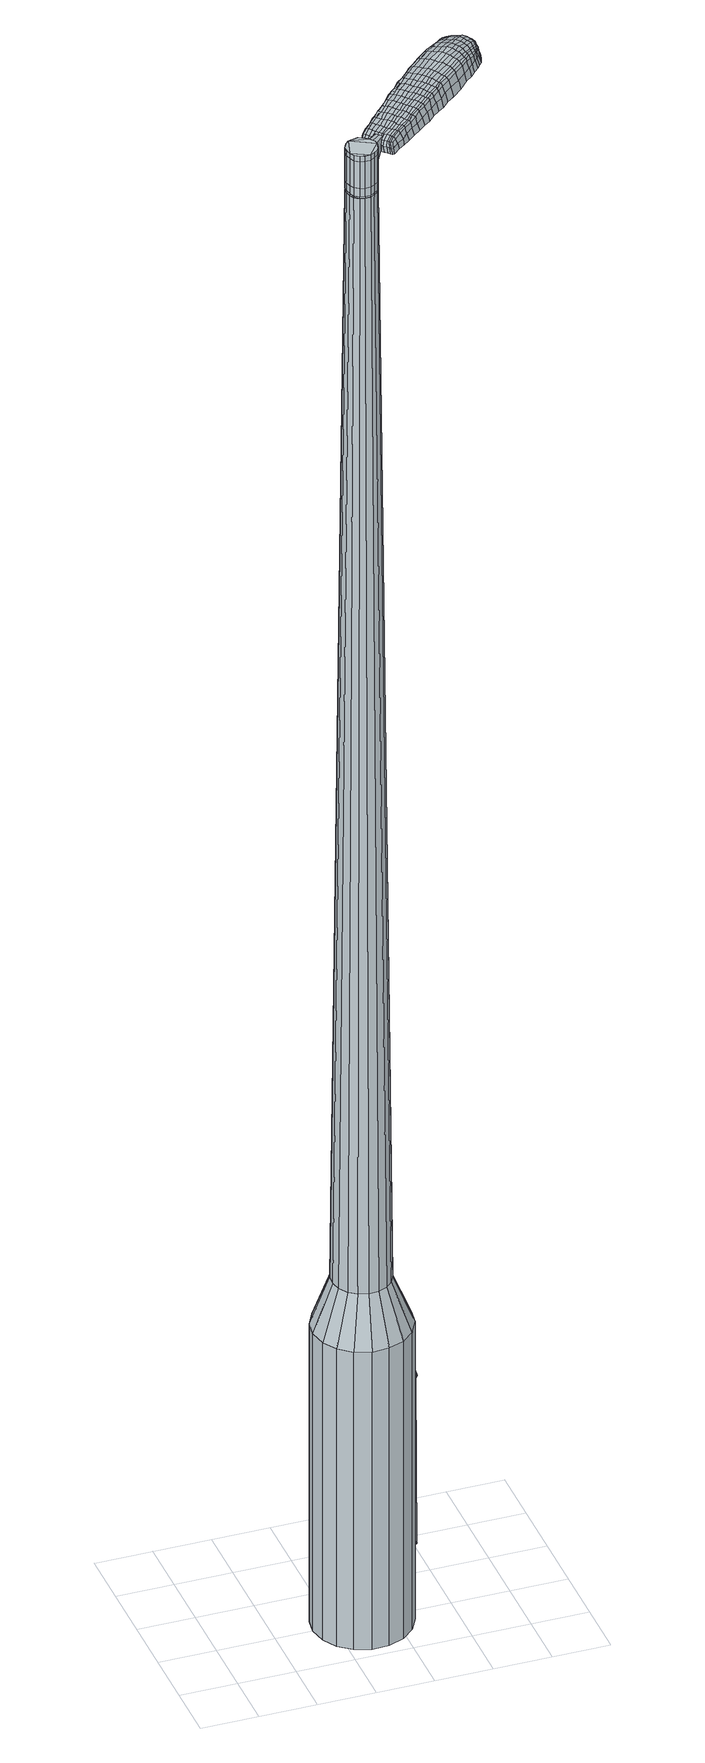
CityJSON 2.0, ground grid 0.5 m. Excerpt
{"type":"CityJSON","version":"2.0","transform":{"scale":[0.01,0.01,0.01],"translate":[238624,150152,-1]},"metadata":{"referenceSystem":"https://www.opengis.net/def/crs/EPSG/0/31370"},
"CityObjects":{
"object1":{"type":"GenericCityObject","attributes":{"cluster":884,"mean_distance_to_centroid":0.323,"new_centroid_x":238625.24,"new_centroid_y":150152.49,"mean_distance_to_camera":8.9,"H1":-1.86,"H2":2.23,"Z_final":116,"cluster2":-1,"proj_x":238629,"proj_y":150156.64,"id_line":41658,"bearing_l":132.1,"distance":5.6,"orientation":"right","G_obj":42.1},"geometry":[{"type":"MultiSurface","lod":"2","boundaries":[[[0,1,2,3]],[[1,4,5,2]],[[4,6,7,5]],[[6,8,9,7]],[[8,10,11,9]],[[10,12,13,11]],[[12,14,15,13]],[[14,16,17,15]],[[16,18,19,17]],[[18,20,21,19]],[[20,22,23,21]],[[22,24,25,23]],[[24,26,27,25]],[[26,28,29,27]],[[28,30,31,29]],[[30,32,33,31]],[[32,34,35,33]],[[34,0,3,35]],[[36,37,38,39]],[[38,40,41,42]],[[41,43,42]],[[42,44,45,46]],[[45,47,46]],[[46,48,49,50]],[[49,51,50]],[[42,46,50,38]],[[50,52,39,38]],[[53,36,39]],[[2,5,7,35]],[[7,9,11,15]],[[11,13,15]],[[15,17,19,23]],[[19,21,23]],[[23,25,27,31]],[[27,29,31]],[[15,23,31,7]],[[31,33,35,7]],[[3,2,35]],[[1,0,54,55]],[[0,34,56,54]],[[34,32,57,56]],[[32,30,58,57]],[[30,28,59,58]],[[28,26,60,59]],[[26,24,61,60]],[[24,22,62,61]],[[22,20,63,62]],[[20,18,64,63]],[[18,16,65,64]],[[16,14,66,65]],[[14,12,67,66]],[[12,10,68,67]],[[10,8,69,68]],[[8,6,70,69]],[[6,4,71,70]],[[4,1,55,71]],[[55,54,72,73]],[[54,56,74,72]],[[56,57,75,74]],[[57,58,76,75]],[[58,59,77,76]],[[59,60,78,77]],[[60,61,79,78]],[[61,62,80,79]],[[62,63,81,80]],[[63,64,82,81]],[[64,65,83,82]],[[65,66,84,83]],[[66,67,85,84]],[[67,68,86,85]],[[68,69,87,86]],[[69,70,88,87]],[[70,71,89,88]],[[71,55,73,89]],[[72,90,91,92]],[[93,94,90,72]],[[95,96,94,93]],[[97,98,96,95]],[[99,100,98,97]],[[101,102,100,99]],[[103,104,102,101]],[[80,105,104,103]],[[81,106,105,80]],[[107,108,106,81]],[[109,110,108,107]],[[111,112,110,109]],[[113,114,112,111]],[[86,115,114,113]],[[116,117,115,86]],[[88,118,117,116]],[[119,120,118,88]],[[92,91,120,119]],[[121,122,123,124]],[[125,121,124,126]],[[127,125,126,128]],[[129,127,128,130]],[[131,129,130,132]],[[133,131,132,134]],[[135,133,134,136]],[[137,135,136,138]],[[139,137,138,140]],[[141,139,140,142]],[[143,141,142,144]],[[145,143,144,146]],[[147,145,146,148]],[[149,147,148,150]],[[151,149,150,152]],[[153,151,152,154]],[[73,72,92]],[[74,93,72]],[[74,75,95,93]],[[75,76,97,95]],[[76,77,99,97]],[[77,78,101,99]],[[78,79,103,101]],[[79,80,103]],[[82,107,81]],[[82,83,109,107]],[[83,84,111,109]],[[84,85,113,111]],[[85,86,113]],[[87,116,86]],[[87,88,116]],[[89,119,88]],[[89,73,92,119]],[[155,91,90]],[[155,156,120,91]],[[156,118,120]],[[157,117,118]],[[157,115,117]],[[158,114,115]],[[158,159,112,114]],[[159,160,110,112]],[[160,161,108,110]],[[161,106,108]],[[162,104,105]],[[162,163,102,104]],[[163,164,100,102]],[[164,165,98,100]],[[165,166,96,98]],[[166,167,94,96]],[[167,90,94]],[[39,52,153,168]],[[155,90,169,154]],[[53,39,168,122]],[[90,167,123,169]],[[36,53,122,121]],[[167,166,124,123]],[[37,36,121,125]],[[166,165,126,124]],[[38,37,125,127]],[[165,164,128,126]],[[40,38,127,129]],[[164,163,130,128]],[[41,40,129,131]],[[163,162,132,130]],[[43,41,131,133]],[[162,105,134,132]],[[42,43,133,135]],[[105,106,136,134]],[[44,42,135,137]],[[106,161,138,136]],[[45,44,137,139]],[[161,160,140,138]],[[47,45,139,141]],[[160,159,142,140]],[[46,47,141,143]],[[159,158,144,142]],[[48,46,143,145]],[[158,115,146,144]],[[49,48,145,147]],[[115,157,148,146]],[[51,49,147,149]],[[157,118,150,148]],[[50,51,149,151]],[[118,156,152,150]],[[52,50,151,153]],[[156,155,154,152]],[[153,154,170,171]],[[154,169,172,170]],[[169,123,173,172]],[[123,122,174,173]],[[122,168,175,174]],[[168,153,171,175]],[[176,177,178,179]],[[180,176,179,181]],[[176,180,182,183]],[[177,176,183,184]],[[185,186,187,188]],[[189,185,188,190]],[[185,189,191,192]],[[186,185,192,193]],[[194,195,196,197]],[[198,194,197,199]],[[194,198,200,201]],[[195,194,201,202]],[[203,204,205,206]],[[207,203,206,208]],[[203,207,209,210]],[[204,203,210,211]],[[212,213,214,215]],[[216,212,215,217]],[[212,216,218,219]],[[213,212,219,220]],[[221,222,223,224]],[[225,221,224,226]],[[221,225,227,228]],[[222,221,228,229]],[[230,231,232,233]],[[222,230,233,223]],[[230,222,229,234]],[[231,230,234,235]],[[236,237,238,239]],[[231,236,239,232]],[[236,231,235,240]],[[237,236,240,241]],[[242,180,181,243]],[[237,242,243,238]],[[242,237,241,244]],[[180,242,244,182]],[[245,246,247,248]],[[249,245,248,250]],[[245,249,251,252]],[[246,245,252,253]],[[254,255,256,257]],[[246,254,257,247]],[[254,246,253,258]],[[255,254,258,259]],[[260,261,262,263]],[[255,260,263,256]],[[260,255,259,264]],[[261,260,264,265]],[[266,267,268,269]],[[261,266,269,262]],[[266,261,265,270]],[[267,266,270,271]],[[272,177,184,273]],[[267,272,273,268]],[[272,267,271,274]],[[177,272,274,178]],[[275,276,277,278]],[[279,275,278,280]],[[275,279,281,282]],[[276,275,282,283]],[[284,285,286,287]],[[276,284,287,277]],[[284,276,283,288]],[[285,284,288,289]],[[290,291,292,293]],[[285,290,293,286]],[[290,285,289,294]],[[291,290,294,295]],[[296,189,190,297]],[[291,296,297,292]],[[296,291,295,298]],[[189,296,298,191]],[[299,300,301,302]],[[303,299,302,304]],[[299,303,305,306]],[[300,299,306,307]],[[308,309,310,311]],[[300,308,311,301]],[[308,300,307,312]],[[309,308,312,313]],[[314,315,316,317]],[[309,314,317,310]],[[314,309,313,318]],[[315,314,318,319]],[[320,321,322,323]],[[315,320,323,316]],[[320,315,319,324]],[[321,320,324,325]],[[326,186,193,327]],[[321,326,327,322]],[[326,321,325,328]],[[186,326,328,187]],[[329,215,214,330]],[[331,329,330,332]],[[329,331,333,334]],[[215,329,334,217]],[[335,331,332,336]],[[337,335,336,338]],[[335,337,339,340]],[[331,335,340,333]],[[341,337,338,342]],[[343,341,342,344]],[[341,343,345,346]],[[337,341,346,339]],[[347,343,344,348]],[[349,347,348,350]],[[347,349,351,352]],[[343,347,352,345]],[[353,349,350,354]],[[204,353,354,205]],[[353,204,211,355]],[[349,353,355,351]],[[356,357,202,201]],[[358,356,201,200]],[[356,358,359,360]],[[357,356,360,361]],[[362,363,361,360]],[[364,362,360,359]],[[362,364,365,366]],[[363,362,366,367]],[[368,369,367,366]],[[370,368,366,365]],[[368,370,371,372]],[[369,368,372,373]],[[374,375,373,372]],[[376,374,372,371]],[[374,376,209,207]],[[375,374,207,208]],[[377,378,379,380]],[[279,377,380,281]],[[377,279,280,381]],[[378,377,381,382]],[[383,198,199,384]],[[378,383,384,379]],[[383,378,382,385]],[[198,383,385,200]],[[386,387,388,389]],[[225,386,389,227]],[[386,225,226,390]],[[387,386,390,391]],[[392,393,394,395]],[[387,392,395,388]],[[392,387,391,396]],[[393,392,396,397]],[[398,195,202,399]],[[393,398,399,394]],[[398,393,397,400]],[[195,398,400,196]],[[401,402,403,404]],[[183,401,404,184]],[[401,183,182,405]],[[402,401,405,406]],[[407,408,409,410]],[[402,407,410,403]],[[407,402,406,411]],[[408,407,411,412]],[[413,206,205,414]],[[408,413,414,409]],[[413,408,412,415]],[[206,413,415,208]],[[416,417,418,419]],[[188,416,419,190]],[[416,188,187,420]],[[417,416,420,421]],[[422,210,209,423]],[[417,422,423,418]],[[422,417,421,424]],[[210,422,424,211]],[[425,426,427,428]],[[303,425,428,305]],[[425,303,304,429]],[[426,425,429,430]],[[431,216,217,432]],[[426,431,432,427]],[[431,426,430,433]],[[216,431,433,218]],[[434,435,436,437]],[[249,434,437,251]],[[434,249,250,438]],[[435,434,438,439]],[[440,441,442,443]],[[435,440,443,436]],[[440,435,439,444]],[[441,440,444,445]],[[446,213,220,447]],[[441,446,447,442]],[[446,441,445,448]],[[213,446,448,214]],[[449,450,439,438]],[[248,449,438,250]],[[449,248,247,451]],[[450,449,451,452]],[[453,454,445,444]],[[450,453,444,439]],[[453,450,452,455]],[[454,453,455,456]],[[457,330,214,448]],[[454,457,448,445]],[[457,454,456,458]],[[330,457,458,332]],[[459,460,461,462]],[[306,459,462,307]],[[459,306,305,428]],[[460,459,428,427]],[[463,334,333,464]],[[460,463,464,461]],[[463,460,427,432]],[[334,463,432,217]],[[465,466,452,451]],[[257,465,451,247]],[[465,257,256,467]],[[466,465,467,468]],[[469,470,456,455]],[[466,469,455,452]],[[469,466,468,471]],[[470,469,471,472]],[[473,336,332,458]],[[470,473,458,456]],[[473,470,472,474]],[[336,473,474,338]],[[475,476,477,478]],[[312,475,478,313]],[[475,312,307,462]],[[476,475,462,461]],[[479,340,339,480]],[[476,479,480,477]],[[479,476,461,464]],[[340,479,464,333]],[[481,482,468,467]],[[263,481,467,256]],[[481,263,262,483]],[[482,481,483,484]],[[485,486,472,471]],[[482,485,471,468]],[[485,482,484,487]],[[486,485,487,488]],[[489,342,338,474]],[[486,489,474,472]],[[489,486,488,490]],[[342,489,490,344]],[[491,492,493,494]],[[318,491,494,319]],[[491,318,313,478]],[[492,491,478,477]],[[495,346,345,496]],[[492,495,496,493]],[[495,492,477,480]],[[346,495,480,339]],[[497,498,484,483]],[[269,497,483,262]],[[497,269,268,499]],[[498,497,499,500]],[[501,502,488,487]],[[498,501,487,484]],[[501,498,500,503]],[[502,501,503,504]],[[505,348,344,490]],[[502,505,490,488]],[[505,502,504,506]],[[348,505,506,350]],[[507,508,509,510]],[[324,507,510,325]],[[507,324,319,494]],[[508,507,494,493]],[[511,352,351,512]],[[508,511,512,509]],[[511,508,493,496]],[[352,511,496,345]],[[513,514,500,499]],[[273,513,499,268]],[[513,273,184,404]],[[514,513,404,403]],[[515,516,504,503]],[[514,515,503,500]],[[515,514,403,410]],[[516,515,410,409]],[[517,354,350,506]],[[516,517,506,504]],[[517,516,409,414]],[[354,517,414,205]],[[518,519,421,420]],[[328,518,420,187]],[[518,328,325,510]],[[519,518,510,509]],[[520,355,211,424]],[[519,520,424,421]],[[520,519,509,512]],[[355,520,512,351]],[[521,522,382,381]],[[278,521,381,280]],[[521,278,277,523]],[[522,521,523,524]],[[525,358,200,385]],[[522,525,385,382]],[[525,522,524,526]],[[358,525,526,359]],[[527,528,529,530]],[[228,527,530,229]],[[527,228,227,389]],[[528,527,389,388]],[[531,532,533,534]],[[528,531,534,529]],[[531,528,388,395]],[[532,531,395,394]],[[535,357,361,536]],[[532,535,536,533]],[[535,532,394,399]],[[357,535,399,202]],[[537,538,524,523]],[[287,537,523,277]],[[537,287,286,539]],[[538,537,539,540]],[[541,364,359,526]],[[538,541,526,524]],[[541,538,540,542]],[[364,541,542,365]],[[543,544,545,546]],[[234,543,546,235]],[[543,234,229,530]],[[544,543,530,529]],[[547,548,549,550]],[[544,547,550,545]],[[547,544,529,534]],[[548,547,534,533]],[[551,363,367,552]],[[548,551,552,549]],[[551,548,533,536]],[[363,551,536,361]],[[553,554,540,539]],[[293,553,539,286]],[[553,293,292,555]],[[554,553,555,556]],[[557,370,365,542]],[[554,557,542,540]],[[557,554,556,558]],[[370,557,558,371]],[[559,560,561,562]],[[240,559,562,241]],[[559,240,235,546]],[[560,559,546,545]],[[563,564,565,566]],[[560,563,566,561]],[[563,560,545,550]],[[564,563,550,549]],[[567,369,373,568]],[[564,567,568,565]],[[567,564,549,552]],[[369,567,552,367]],[[569,570,556,555]],[[297,569,555,292]],[[569,297,190,419]],[[570,569,419,418]],[[571,376,371,558]],[[570,571,558,556]],[[571,570,418,423]],[[376,571,423,209]],[[572,573,406,405]],[[244,572,405,182]],[[572,244,241,562]],[[573,572,562,561]],[[574,575,412,411]],[[573,574,411,406]],[[574,573,561,566]],[[575,574,566,565]],[[576,375,208,415]],[[575,576,415,412]],[[576,575,565,568]],[[375,576,568,373]],[[577,578,579,580]],[[580,579,581,582]],[[583,581,579,584]],[[584,579,578,585]],[[586,587,588,589]],[[589,588,590,591]],[[592,590,588,593]],[[593,588,587,594]],[[595,596,597,598]],[[598,597,599,600]],[[601,599,597,602]],[[602,597,596,603]],[[604,605,606,607]],[[607,606,608,609]],[[610,608,606,611]],[[611,606,605,612]],[[613,614,615,616]],[[616,615,617,618]],[[619,617,615,620]],[[620,615,614,621]],[[622,623,624,625]],[[625,624,626,627]],[[628,626,624,629]],[[629,624,623,630]],[[631,632,633,634]],[[634,633,623,622]],[[630,623,633,635]],[[635,633,632,636]],[[637,638,639,640]],[[640,639,632,631]],[[636,632,639,641]],[[641,639,638,642]],[[582,581,643,644]],[[644,643,638,637]],[[642,638,643,645]],[[645,643,581,583]],[[646,647,648,649]],[[649,648,650,651]],[[652,650,648,653]],[[653,648,647,654]],[[655,656,657,658]],[[658,657,647,646]],[[654,647,657,659]],[[659,657,656,660]],[[661,662,663,664]],[[664,663,656,655]],[[660,656,663,665]],[[665,663,662,666]],[[667,668,669,670]],[[670,669,662,661]],[[666,662,669,671]],[[671,669,668,672]],[[585,578,673,674]],[[674,673,668,667]],[[672,668,673,675]],[[675,673,578,577]],[[676,677,678,679]],[[679,678,680,681]],[[682,680,678,683]],[[683,678,677,684]],[[685,686,687,688]],[[688,687,677,676]],[[684,677,687,689]],[[689,687,686,690]],[[691,692,693,694]],[[694,693,686,685]],[[690,686,693,695]],[[695,693,692,696]],[[591,590,697,698]],[[698,697,692,691]],[[696,692,697,699]],[[699,697,590,592]],[[700,701,702,703]],[[703,702,704,705]],[[706,704,702,707]],[[707,702,701,708]],[[709,710,711,712]],[[712,711,701,700]],[[708,701,711,713]],[[713,711,710,714]],[[715,716,717,718]],[[718,717,710,709]],[[714,710,717,719]],[[719,717,716,720]],[[721,722,723,724]],[[724,723,716,715]],[[720,716,723,725]],[[725,723,722,726]],[[594,587,727,728]],[[728,727,722,721]],[[726,722,727,729]],[[729,727,587,586]],[[613,616,730,731]],[[731,730,732,733]],[[734,732,730,735]],[[735,730,616,618]],[[733,732,736,737]],[[737,736,738,739]],[[740,738,736,741]],[[741,736,732,734]],[[739,738,742,743]],[[743,742,744,745]],[[746,744,742,747]],[[747,742,738,740]],[[745,744,748,749]],[[749,748,750,751]],[[752,750,748,753]],[[753,748,744,746]],[[751,750,754,755]],[[755,754,605,604]],[[612,605,754,756]],[[756,754,750,752]],[[603,757,758,602]],[[602,758,759,601]],[[760,759,758,761]],[[761,758,757,762]],[[762,763,764,761]],[[761,764,765,760]],[[766,765,764,767]],[[767,764,763,768]],[[768,769,770,767]],[[767,770,771,766]],[[772,771,770,773]],[[773,770,769,774]],[[774,775,776,773]],[[773,776,777,772]],[[610,777,776,608]],[[608,776,775,609]],[[778,779,780,781]],[[781,780,680,682]],[[681,680,780,782]],[[782,780,779,783]],[[600,599,784,785]],[[785,784,779,778]],[[783,779,784,786]],[[786,784,599,601]],[[787,788,789,790]],[[790,789,626,628]],[[627,626,789,791]],[[791,789,788,792]],[[793,794,795,796]],[[796,795,788,787]],[[792,788,795,797]],[[797,795,794,798]],[[603,596,799,800]],[[800,799,794,793]],[[798,794,799,801]],[[801,799,596,595]],[[802,803,804,805]],[[805,804,584,585]],[[583,584,804,806]],[[806,804,803,807]],[[808,809,810,811]],[[811,810,803,802]],[[807,803,810,812]],[[812,810,809,813]],[[604,607,814,815]],[[815,814,809,808]],[[813,809,814,816]],[[816,814,607,609]],[[817,818,819,820]],[[820,819,589,591]],[[586,589,819,821]],[[821,819,818,822]],[[610,611,823,824]],[[824,823,818,817]],[[822,818,823,825]],[[825,823,611,612]],[[826,827,828,829]],[[829,828,704,706]],[[705,704,828,830]],[[830,828,827,831]],[[618,617,832,833]],[[833,832,827,826]],[[831,827,832,834]],[[834,832,617,619]],[[835,836,650,837]],[[837,650,652]],[[651,650,838]],[[838,650,836,839]],[[840,841,842,843]],[[843,842,836,835]],[[839,836,842,844]],[[844,842,841,845]],[[621,614,846,847]],[[847,846,841,840]],[[845,841,846,848]],[[848,846,614,613]],[[839,849,850,838]],[[838,850,649,651]],[[646,649,850,851]],[[851,850,849,852]],[[845,853,854,844]],[[844,854,849,839]],[[852,849,854,855]],[[855,854,853,856]],[[613,731,857,848]],[[848,857,853,845]],[[856,853,857,858]],[[858,857,731,733]],[[859,860,861,862]],[[862,861,707,708]],[[706,707,861,829]],[[829,861,860,826]],[[734,735,863,864]],[[864,863,860,859]],[[826,860,863,833]],[[833,863,735,618]],[[852,865,866,851]],[[851,866,658,646]],[[655,658,866,867]],[[867,866,865,868]],[[856,869,870,855]],[[855,870,865,852]],[[868,865,870,871]],[[871,870,869,872]],[[733,737,873,858]],[[858,873,869,856]],[[872,869,873,874]],[[874,873,737,739]],[[875,876,877,878]],[[878,877,713,714]],[[708,713,877,862]],[[862,877,876,859]],[[740,741,879,880]],[[880,879,876,875]],[[859,876,879,864]],[[864,879,741,734]],[[868,881,882,867]],[[867,882,664,655]],[[661,664,882,883]],[[883,882,881,884]],[[872,885,886,871]],[[871,886,881,868]],[[884,881,886,887]],[[887,886,885,888]],[[739,743,889,874]],[[874,889,885,872]],[[888,885,889,890]],[[890,889,743,745]],[[891,892,893,894]],[[894,893,719,720]],[[714,719,893,878]],[[878,893,892,875]],[[746,747,895,896]],[[896,895,892,891]],[[875,892,895,880]],[[880,895,747,740]],[[884,897,898,883]],[[883,898,670,661]],[[667,670,898,899]],[[899,898,897,900]],[[888,901,902,887]],[[887,902,897,884]],[[900,897,902,903]],[[903,902,901,904]],[[745,749,905,890]],[[890,905,901,888]],[[904,901,905,906]],[[906,905,749,751]],[[907,908,909,910]],[[910,909,725,726]],[[720,725,909,894]],[[894,909,908,891]],[[752,753,911,912]],[[912,911,908,907]],[[891,908,911,896]],[[896,911,753,746]],[[900,913,914,899]],[[899,914,674,667]],[[585,674,914,805]],[[805,914,913,802]],[[904,915,916,903]],[[903,916,913,900]],[[802,913,916,811]],[[811,916,915,808]],[[751,755,917,906]],[[906,917,915,904]],[[808,915,917,815]],[[815,917,755,604]],[[822,918,919,821]],[[821,919,729,586]],[[726,729,919,910]],[[910,919,918,907]],[[612,756,920,825]],[[825,920,918,822]],[[907,918,920,912]],[[912,920,756,752]],[[783,921,922,782]],[[782,922,679,681]],[[676,679,922,923]],[[923,922,921,924]],[[601,759,925,786]],[[786,925,921,783]],[[924,921,925,926]],[[926,925,759,760]],[[927,928,929,930]],[[930,929,629,630]],[[628,629,929,790]],[[790,929,928,787]],[[931,932,933,934]],[[934,933,928,927]],[[787,928,933,796]],[[796,933,932,793]],[[762,757,935,936]],[[936,935,932,931]],[[793,932,935,800]],[[800,935,757,603]],[[924,937,938,923]],[[923,938,688,676]],[[685,688,938,939]],[[939,938,937,940]],[[760,765,941,926]],[[926,941,937,924]],[[940,937,941,942]],[[942,941,765,766]],[[943,944,945,946]],[[946,945,635,636]],[[630,635,945,930]],[[930,945,944,927]],[[947,948,949,950]],[[950,949,944,943]],[[927,944,949,934]],[[934,949,948,931]],[[768,763,951,952]],[[952,951,948,947]],[[931,948,951,936]],[[936,951,763,762]],[[940,953,954,939]],[[939,954,694,685]],[[691,694,954,955]],[[955,954,953,956]],[[766,771,957,942]],[[942,957,953,940]],[[956,953,957,958]],[[958,957,771,772]],[[959,960,961,962]],[[962,961,641,642]],[[636,641,961,946]],[[946,961,960,943]],[[963,964,965,966]],[[966,965,960,959]],[[943,960,965,950]],[[950,965,964,947]],[[774,769,967,968]],[[968,967,964,963]],[[947,964,967,952]],[[952,967,769,768]],[[956,969,970,955]],[[955,970,698,691]],[[591,698,970,820]],[[820,970,969,817]],[[772,777,971,958]],[[958,971,969,956]],[[817,969,971,824]],[[824,971,777,610]],[[807,972,973,806]],[[806,973,645,583]],[[642,645,973,962]],[[962,973,972,959]],[[813,974,975,812]],[[812,975,972,807]],[[959,972,975,966]],[[966,975,974,963]],[[609,775,976,816]],[[816,976,974,813]],[[963,974,976,968]],[[968,976,775,774]],[[577,580,179,178]],[[580,582,181,179]],[[592,593,192,191]],[[593,594,193,192]],[[595,598,197,196]],[[598,600,199,197]],[[619,620,219,218]],[[620,621,220,219]],[[622,625,224,223]],[[625,627,226,224]],[[631,634,233,232]],[[634,622,223,233]],[[637,640,239,238]],[[640,631,232,239]],[[582,644,243,181]],[[644,637,238,243]],[[652,653,252,251]],[[653,654,253,252]],[[654,659,258,253]],[[659,660,259,258]],[[660,665,264,259]],[[665,666,265,264]],[[666,671,270,265]],[[671,672,271,270]],[[672,675,274,271]],[[675,577,178,274]],[[682,683,282,281]],[[683,684,283,282]],[[684,689,288,283]],[[689,690,289,288]],[[690,695,294,289]],[[695,696,295,294]],[[696,699,298,295]],[[699,592,191,298]],[[700,703,302,301]],[[703,705,304,302]],[[709,712,311,310]],[[712,700,301,311]],[[715,718,317,316]],[[718,709,310,317]],[[721,724,323,322]],[[724,715,316,323]],[[594,728,327,193]],[[728,721,322,327]],[[778,781,380,379]],[[781,682,281,380]],[[600,785,384,199]],[[785,778,379,384]],[[627,791,390,226]],[[791,792,391,390]],[[792,797,396,391]],[[797,798,397,396]],[[798,801,400,397]],[[801,595,196,400]],[[705,830,429,304]],[[830,831,430,429]],[[831,834,433,430]],[[834,619,218,433]],[[835,837,437,436]],[[837,652,251,437]],[[840,843,443,442]],[[843,835,436,443]],[[621,847,447,220]],[[847,840,442,447]],[[977,978,979,980]],[[981,982,980,979]],[[983,984,985,986]],[[987,988,989,990]],[[978,991,992,979]],[[993,981,979,992]],[[994,983,986,995]],[[996,997,988,987]],[[991,998,999,992]],[[999,1000,993,992]],[[1001,994,995,1002]],[[1003,997,996,1004]],[[998,1005,1006,999]],[[1006,1007,1000,999]],[[1008,1001,1002,1009]],[[1010,1003,1004,1011]],[[1012,1013,1014,1015]],[[1016,1017,1013,1012]],[[1016,1018,1019,1017]],[[1018,1020,1021,1019]],[[1022,1023,1024,1025]],[[1026,1027,1023,1022]],[[1028,1029,1027,1026]],[[1030,1031,1029,1028]],[[1025,1014,1013,1022]],[[1022,1013,1017,1026]],[[1017,1019,1028,1026]],[[1019,1021,1030,1028]],[[986,985,982,981]],[[995,986,981,993]],[[1000,1002,995,993]],[[1007,1009,1002,1000]],[[987,990,984,983]],[[996,987,983,994]],[[1004,996,994,1001]],[[1011,1004,1001,1008]],[[988,1012,1015,989]],[[997,1016,1012,988]],[[1018,1016,997,1003]],[[1020,1018,1003,1010]],[[1032,1033,1034,1035]],[[1034,1036,1037,1038]],[[1034,1038,1039,1040]],[[1034,1040,1035]],[[1041,1032,1035,1042]],[[1043,1042,1035,1044]],[[1045,1044,1035]],[[1046,1034,1033,1047]],[[1048,1046,1047,1049]],[[1050,1048,1049,1051]],[[1052,1050,1051,1053]],[[1054,1052,1053,1055]],[[1055,1056,1057,1058]],[[1055,1058,1059,1060]],[[1055,1060,1061,1062]],[[1061,1063,1064,1065]],[[1061,1065,1066,1067]],[[1061,1067,1062]],[[1055,1062,1054]],[[1068,1069,1033,1032]],[[1070,1071,1036,1034]],[[1072,1073,1045,1035]],[[1069,1074,1047,1033]],[[1075,1070,1034,1046]],[[1074,1076,1049,1047]],[[1077,1075,1046,1048]],[[1076,1078,1051,1049]],[[1079,1077,1048,1050]],[[1078,1080,1053,1051]],[[1081,1079,1050,1052]],[[1080,1082,1055,1053]],[[1083,1081,1052,1054]],[[1082,1084,1056,1055]],[[1085,1086,1063,1061]],[[1087,1083,1054,1062]],[[1057,1056,1084,1088]],[[1058,1057,1088,1089]],[[1059,1058,1089,1090]],[[1060,1059,1090,1091]],[[1061,1060,1091,1085]],[[1092,1068,1032,1041]],[[1093,1092,1041,1042]],[[1094,1093,1042,1043]],[[1095,1094,1043,1044]],[[1073,1095,1044,1045]],[[1037,1036,1071,1096]],[[1064,1063,1086,1097]],[[1038,1037,1096,1098]],[[1039,1038,1098,1099]],[[1040,1039,1099,1100]],[[1035,1040,1100,1072]],[[1065,1064,1097,1101]],[[1066,1065,1101,1102]],[[1067,1066,1102,1103]],[[1062,1067,1103,1087]]]}]}
},
"vertices":[
[156,80,384],[164,67,384],[164,67,96],[156,80,96],[167,53,384],[167,53,96],[165,38,384],[165,38,96],[158,25,384],[158,25,96],[147,15,384],[147,15,96],[133,10,384],[133,10,96],[118,9,384],[118,9,96],[104,14,384],[104,14,96],[93,23,384],[93,23,96],[85,35,384],[85,35,96],[82,50,384],[82,50,96],[84,64,384],[84,64,96],[91,77,384],[91,77,96],[102,87,384],[102,87,96],[115,93,384],[115,93,96],[130,93,384],[130,93,96],[144,89,384],[144,89,96],[126,65,1524],[121,64,1524],[117,63,1524],[134,60,1524],[114,60,1524],[111,55,1524],[112,46,1524],[111,51,1524],[114,42,1524],[118,39,1524],[127,38,1524],[122,38,1524],[131,40,1524],[135,43,1524],[138,52,1524],[137,47,1524],[137,56,1524],[131,63,1524],[143,68,429],[148,61,429],[136,74,429],[128,76,429],[119,76,429],[111,73,429],[104,67,429],[100,59,429],[99,50,429],[101,42,429],[106,34,429],[113,29,429],[121,26,429],[130,27,429],[138,30,429],[144,36,429],[148,44,429],[149,52,429],[134,60,1483],[137,56,1483],[131,63,1483],[126,65,1483],[121,64,1483],[117,63,1483],[114,60,1483],[111,55,1483],[111,51,1483],[112,46,1483],[114,42,1483],[118,39,1483],[122,38,1483],[127,38,1483],[131,40,1483],[135,43,1483],[137,47,1483],[138,52,1483],[134,60,1485],[136,56,1485],[136,56,1483],[130,63,1483],[130,63,1485],[126,64,1483],[126,64,1485],[122,64,1483],[122,64,1485],[117,62,1483],[117,62,1485],[114,59,1483],[114,59,1485],[112,55,1483],[112,55,1485],[111,51,1485],[112,46,1485],[115,43,1483],[115,43,1485],[118,40,1483],[118,40,1485],[123,39,1483],[123,39,1485],[127,39,1483],[127,39,1485],[131,40,1485],[134,43,1483],[134,43,1485],[137,47,1485],[137,52,1483],[137,52,1485],[126,65,1519],[131,63,1519],[131,63,1493],[126,65,1493],[121,64,1519],[121,64,1493],[117,63,1519],[117,63,1493],[114,60,1519],[114,60,1493],[111,55,1519],[111,55,1493],[111,51,1519],[111,51,1493],[112,46,1519],[112,46,1493],[114,42,1519],[114,42,1493],[118,39,1519],[118,39,1493],[122,38,1519],[122,38,1493],[127,38,1519],[127,38,1493],[131,40,1519],[131,40,1493],[135,43,1519],[135,43,1493],[137,47,1519],[137,47,1493],[138,52,1519],[138,52,1493],[137,56,1519],[137,56,1493],[137,56,1485],[138,52,1485],[135,43,1485],[127,38,1485],[122,38,1485],[118,39,1485],[114,42,1485],[111,55,1485],[114,60,1485],[117,63,1485],[121,64,1485],[126,65,1485],[131,63,1485],[134,60,1519],[134,60,1493],[150,70,1513],[150,70,1518],[148,73,1513],[146,75,1513],[146,75,1518],[148,73,1518],[216,108,1519],[211,103,1518],[213,103,1509],[218,108,1510],[223,114,1519],[225,113,1510],[221,114,1526],[214,109,1525],[209,104,1525],[191,137,1519],[185,132,1518],[186,130,1525],[191,135,1525],[197,143,1519],[197,141,1526],[197,145,1510],[191,139,1510],[185,134,1509],[257,173,1519],[259,170,1519],[260,171,1513],[257,174,1513],[253,175,1519],[254,176,1513],[252,174,1524],[256,172,1524],[258,169,1524],[202,123,1530],[196,118,1529],[199,116,1529],[204,121,1530],[209,129,1531],[211,127,1531],[206,132,1530],[199,126,1530],[194,121,1529],[142,69,1512],[144,67,1512],[145,68,1517],[143,70,1517],[140,71,1512],[141,72,1517],[141,72,1506],[143,70,1506],[145,67,1506],[259,149,1519],[257,146,1519],[259,146,1512],[261,148,1512],[261,151,1518],[262,150,1512],[260,151,1522],[258,150,1523],[256,147,1524],[254,143,1519],[250,139,1519],[252,138,1512],[256,142,1512],[253,143,1524],[249,139,1525],[246,134,1519],[240,129,1519],[242,129,1511],[248,134,1511],[244,135,1526],[239,130,1526],[232,121,1519],[234,121,1510],[230,122,1526],[159,62,1513],[165,66,1513],[163,67,1518],[157,62,1517],[154,58,1512],[154,60,1516],[155,58,1506],[160,62,1507],[166,66,1507],[170,71,1514],[176,76,1515],[175,76,1520],[169,72,1519],[172,71,1507],[178,76,1507],[182,80,1515],[188,85,1516],[186,86,1522],[181,81,1521],[184,80,1508],[190,85,1508],[194,90,1517],[199,94,1517],[198,95,1524],[192,90,1523],[196,89,1508],[201,94,1509],[205,99,1518],[203,99,1524],[207,99,1509],[236,176,1519],[233,174,1519],[234,173,1524],[237,175,1523],[238,177,1518],[238,176,1522],[238,178,1512],[236,177,1512],[233,176,1512],[229,171,1519],[225,168,1519],[225,166,1525],[230,170,1524],[229,173,1512],[225,169,1512],[220,164,1519],[214,159,1519],[214,157,1526],[220,162,1526],[220,166,1511],[214,160,1511],[205,151,1519],[206,149,1526],[205,153,1510],[138,84,1513],[144,90,1513],[144,91,1507],[138,86,1507],[135,80,1512],[135,81,1506],[136,80,1516],[139,83,1517],[144,88,1518],[149,95,1514],[154,100,1515],[154,102,1507],[149,97,1507],[149,94,1519],[155,99,1520],[160,106,1515],[165,111,1516],[165,113,1508],[159,108,1508],[160,104,1521],[165,109,1522],[170,116,1517],[175,122,1517],[175,124,1509],[170,118,1508],[170,115,1523],[176,120,1524],[180,127,1518],[180,129,1509],[181,125,1524],[147,73,1519],[149,71,1519],[153,78,1520],[154,76,1520],[151,81,1520],[145,75,1519],[158,83,1522],[160,81,1522],[164,88,1523],[165,86,1523],[161,91,1523],[156,86,1521],[169,93,1524],[171,91,1524],[175,98,1525],[176,96,1525],[172,101,1525],[167,96,1524],[180,103,1526],[182,101,1526],[185,108,1527],[188,106,1527],[183,111,1527],[178,106,1526],[191,113,1528],[193,111,1528],[189,116,1528],[253,170,1527],[256,167,1527],[250,172,1526],[247,169,1527],[250,167,1528],[252,164,1528],[245,163,1529],[248,160,1529],[242,165,1528],[237,160,1530],[240,158,1530],[242,155,1530],[234,153,1531],[237,150,1531],[231,156,1530],[225,149,1531],[228,147,1531],[230,144,1531],[218,138,1531],[220,135,1531],[215,141,1531],[240,178,1518],[243,178,1519],[244,179,1513],[240,179,1513],[240,176,1523],[243,176,1523],[248,177,1519],[249,178,1513],[247,176,1524],[262,153,1518],[262,156,1518],[261,155,1523],[260,153,1523],[263,153,1513],[263,156,1513],[262,159,1519],[262,163,1519],[261,162,1524],[261,159,1523],[263,159,1513],[263,164,1513],[261,167,1519],[260,166,1524],[262,167,1513],[213,110,1528],[212,111,1528],[207,106,1528],[208,105,1527],[220,115,1528],[219,117,1529],[210,113,1529],[208,116,1530],[203,111,1529],[205,109,1528],[217,119,1529],[215,122,1530],[206,118,1530],[201,113,1529],[213,124,1531],[192,134,1528],[193,132,1529],[200,138,1529],[198,140,1528],[187,129,1527],[188,127,1528],[196,129,1529],[203,135,1530],[191,124,1528],[134,78,1512],[135,76,1512],[137,77,1517],[135,78,1517],[134,79,1506],[136,78,1506],[138,74,1512],[139,74,1517],[138,75,1506],[152,58,1512],[151,59,1512],[152,59,1506],[153,58,1506],[152,59,1517],[151,60,1517],[149,61,1512],[147,63,1512],[148,63,1506],[150,61,1506],[150,62,1517],[148,64,1517],[146,65,1512],[146,65,1506],[146,66,1517],[156,63,1519],[155,64,1519],[162,68,1520],[161,69,1520],[154,66,1519],[152,68,1519],[160,71,1520],[158,72,1520],[150,70,1519],[156,74,1520],[139,82,1519],[141,81,1519],[146,86,1520],[145,87,1520],[143,78,1519],[148,83,1520],[168,72,1521],[167,74,1521],[174,77,1522],[173,78,1522],[165,75,1521],[163,77,1521],[171,80,1522],[169,82,1523],[162,79,1522],[167,84,1523],[150,92,1521],[151,91,1521],[157,96,1522],[155,98,1522],[154,88,1521],[159,94,1522],[179,82,1523],[178,83,1523],[185,86,1524],[184,88,1524],[177,85,1523],[175,87,1524],[182,90,1525],[180,92,1525],[173,89,1524],[178,94,1525],[161,103,1523],[162,101,1523],[167,107,1524],[166,108,1524],[164,99,1524],[170,104,1525],[191,91,1525],[190,93,1525],[197,96,1526],[195,97,1526],[188,94,1526],[186,97,1526],[194,99,1527],[192,101,1527],[184,99,1526],[190,104,1527],[171,113,1525],[173,112,1525],[178,117,1526],[176,118,1526],[175,109,1526],[180,114,1527],[202,100,1527],[201,102,1527],[199,104,1527],[197,106,1528],[195,109,1528],[181,124,1527],[183,122,1527],[186,119,1528],[238,175,1525],[241,175,1525],[235,172,1526],[238,172,1526],[245,174,1526],[242,171,1527],[258,151,1525],[259,154,1525],[256,151,1526],[256,148,1525],[259,157,1525],[259,160,1526],[256,158,1527],[256,154,1526],[258,164,1526],[254,161,1527],[231,169,1526],[234,169,1527],[226,165,1527],[229,165,1528],[238,167,1528],[233,163,1529],[252,145,1526],[252,147,1527],[248,143,1528],[248,141,1527],[252,150,1527],[251,153,1528],[246,149,1529],[247,145,1528],[250,157,1528],[244,152,1530],[222,161,1528],[224,160,1529],[215,156,1528],[218,155,1529],[227,158,1529],[221,152,1530],[244,136,1528],[243,138,1528],[237,133,1529],[238,131,1528],[242,141,1529],[241,144,1530],[234,138,1530],[236,135,1530],[239,147,1530],[232,141,1531],[207,148,1529],[209,147,1529],[212,144,1530],[229,123,1528],[228,125,1529],[227,127,1530],[225,130,1530],[223,133,1531],[212,105,1509],[210,105,1518],[215,110,1518],[217,109,1509],[221,115,1519],[223,115,1510],[220,116,1525],[213,110,1525],[208,106,1525],[187,129,1525],[187,130,1518],[192,135,1518],[192,134,1525],[198,141,1519],[198,140,1525],[198,143,1510],[192,137,1509],[187,132,1509],[258,169,1513],[257,169,1519],[255,171,1519],[256,172,1513],[252,173,1519],[253,174,1513],[251,172,1524],[254,170,1524],[256,168,1524],[199,116,1528],[197,119,1528],[202,123,1529],[204,121,1529],[209,129,1529],[211,127,1529],[206,132,1529],[200,126,1529],[194,121,1528],[146,69,1516],[146,68,1512],[144,70,1512],[144,71,1516],[142,73,1512],[143,73,1516],[142,74,1506],[144,71,1506],[146,69,1506],[257,147,1512],[256,147,1519],[258,150,1518],[259,149,1512],[259,152,1518],[260,151,1512],[258,152,1522],[257,150,1523],[254,148,1523],[250,140,1512],[249,140,1519],[252,144,1519],[254,144,1512],[251,145,1524],[247,140,1525],[241,130,1511],[239,130,1519],[244,136,1519],[246,135,1511],[243,136,1525],[237,131,1526],[230,123,1519],[232,123,1510],[229,123,1526],[162,68,1518],[163,68,1513],[158,63,1513],[157,64,1517],[153,60,1512],[154,61,1515],[155,60,1506],[159,63,1506],[165,68,1507],[174,78,1520],[175,77,1514],[169,73,1514],[168,73,1519],[171,72,1507],[177,77,1507],[185,87,1522],[187,87,1516],[181,82,1515],[180,83,1521],[183,82,1508],[189,86,1508],[197,96,1523],[198,96,1517],[193,91,1516],[191,92,1522],[194,91,1508],[200,96,1508],[204,101,1517],[202,101,1524],[206,100,1509],[235,171,1523],[234,172,1519],[237,174,1518],[237,173,1523],[239,175,1518],[239,174,1522],[238,177,1512],[237,176,1512],[234,174,1512],[226,165,1525],[226,166,1519],[230,169,1519],[231,168,1524],[230,171,1512],[226,168,1512],[216,155,1526],[215,157,1519],[221,162,1519],[222,161,1525],[221,164,1511],[215,159,1511],[207,149,1519],[207,148,1526],[207,151,1510],[145,90,1507],[145,88,1513],[140,83,1513],[140,84,1506],[137,79,1512],[137,81,1506],[138,79,1515],[140,82,1517],[146,87,1518],[156,101,1507],[156,99,1514],[151,94,1514],[150,95,1507],[151,92,1519],[156,98,1520],[166,112,1508],[166,110,1516],[161,104,1515],[161,106,1508],[161,103,1521],[167,108,1522],[177,122,1508],[177,120,1517],[171,115,1516],[171,117,1508],[172,113,1522],[177,119,1523],[182,125,1517],[182,127,1509],[182,124,1524],[148,74,1518],[149,72,1518],[153,79,1519],[155,77,1519],[151,81,1519],[146,76,1518],[159,84,1520],[160,82,1520],[164,89,1521],[166,87,1521],[162,91,1521],[157,86,1520],[170,94,1523],[171,92,1523],[175,99,1524],[177,97,1524],[173,101,1524],[167,96,1523],[180,104,1525],[182,102,1525],[186,109,1526],[188,106,1526],[184,111,1526],[178,106,1525],[191,114,1527],[193,111,1527],[189,116,1527],[255,166,1526],[252,169,1526],[249,171,1525],[246,168,1526],[249,166,1526],[252,164,1526],[247,159,1528],[245,162,1528],[242,164,1527],[237,160,1528],[239,157,1529],[242,155,1529],[237,150,1530],[234,152,1530],[231,155,1529],[225,149,1530],[228,147,1530],[230,144,1530],[220,136,1530],[218,138,1530],[216,141,1530],[243,177,1513],[243,176,1518],[240,176,1518],[240,177,1512],[240,174,1523],[242,174,1523],[248,175,1519],[248,176,1513],[247,174,1523],[259,155,1523],[260,156,1518],[260,153,1518],[258,153,1523],[261,153,1512],[261,156,1512],[259,162,1523],[260,163,1519],[260,159,1519],[259,158,1523],[261,159,1513],[261,163,1513],[259,166,1519],[258,165,1524],[260,166,1513],[206,107,1527],[212,112,1527],[213,111,1527],[207,106,1526],[219,116,1527],[218,117,1528],[203,112,1528],[208,116,1528],[210,114,1528],[205,109,1527],[217,120,1528],[215,122,1529],[206,119,1529],[201,114,1528],[213,125,1529],[200,138,1528],[194,132,1527],[193,133,1527],[199,139,1527],[188,128,1526],[189,127,1527],[197,129,1528],[203,135,1528],[192,124,1527],[138,78,1516],[137,78,1512],[136,79,1512],[137,79,1516],[136,80,1506],[137,79,1506],[139,75,1512],[140,76,1516],[140,76,1506],[154,61,1506],[152,61,1512],[154,60,1506],[153,61,1516],[153,62,1516],[150,65,1506],[149,65,1512],[151,63,1512],[152,63,1506],[151,63,1516],[150,65,1516],[147,66,1512],[148,67,1506],[148,67,1516],[156,65,1518],[156,64,1518],[162,69,1519],[161,69,1519],[153,68,1518],[154,66,1518],[160,71,1519],[158,73,1519],[151,70,1518],[156,75,1519],[147,86,1519],[141,81,1518],[141,82,1518],[146,87,1519],[144,79,1518],[149,84,1519],[167,74,1520],[168,74,1520],[173,78,1521],[173,79,1521],[164,78,1520],[166,76,1520],[171,81,1521],[169,83,1521],[162,80,1520],[168,85,1521],[157,96,1521],[152,91,1520],[151,92,1520],[156,97,1521],[154,89,1520],[160,94,1521],[179,84,1522],[179,83,1522],[185,88,1523],[184,88,1523],[175,88,1522],[177,86,1522],[183,90,1523],[181,92,1524],[173,90,1523],[179,95,1524],[168,107,1523],[163,102,1522],[162,102,1522],[167,108,1523],[165,99,1522],[170,104,1523],[190,93,1524],[190,92,1524],[196,97,1525],[195,98,1525],[186,97,1525],[188,95,1524],[194,100,1525],[192,102,1526],[184,99,1525],[190,104,1526],[178,117,1525],[173,112,1524],[172,113,1524],[177,118,1525],[176,109,1524],[181,114,1525],[201,103,1526],[202,102,1526],[197,107,1527],[199,105,1526],[195,109,1527],[184,122,1526],[183,123,1526],[186,119,1526],[241,173,1524],[238,173,1524],[236,171,1525],[238,171,1525],[245,172,1525],[242,170,1525],[255,151,1525],[257,154,1524],[257,152,1524],[254,149,1525],[255,158,1526],[257,160,1525],[257,157,1524],[255,154,1525],[256,163,1525],[253,161,1526],[234,168,1526],[232,168,1526],[227,164,1526],[229,164,1527],[238,166,1526],[233,162,1527],[247,143,1527],[251,147,1526],[251,146,1526],[247,141,1526],[245,149,1528],[250,153,1527],[251,150,1526],[246,146,1527],[249,157,1527],[244,152,1528],[224,160,1527],[222,160,1527],[216,155,1527],[218,154,1528],[228,158,1528],[221,152,1529],[236,133,1528],[242,139,1527],[243,137,1527],[237,132,1527],[234,138,1529],[240,144,1529],[242,141,1528],[235,136,1528],[239,147,1529],[232,141,1530],[209,146,1528],[208,147,1528],[212,144,1529],[228,125,1528],[228,124,1528],[224,130,1529],[226,128,1529],[223,133,1530],[154,60,1508],[150,65,1508],[175,86,1509],[180,80,1509],[191,100,1510],[197,93,1510],[221,126,1512],[227,119,1512],[214,107,1511],[208,114,1511],[234,138,1513],[244,147,1514],[250,141,1514],[241,131,1513],[145,70,1508],[169,92,1509],[185,106,1510],[215,133,1512],[201,121,1511],[228,145,1513],[238,154,1514],[141,75,1508],[164,98,1509],[180,113,1510],[209,140,1512],[195,128,1511],[232,160,1514],[222,152,1513],[136,80,1508],[159,103,1509],[174,119,1510],[202,147,1512],[189,134,1511],[226,167,1514],[216,159,1513],[254,157,1514],[256,161,1514],[261,156,1514],[259,150,1514],[248,163,1514],[252,166,1514],[243,169,1514],[247,171,1514],[237,175,1514],[242,177,1514],[258,166,1515],[258,170,1515],[259,170,1515],[261,163,1515],[255,169,1515],[258,171,1515],[252,172,1515],[257,172,1515],[249,176,1515],[256,173,1515],[112,93,334],[116,94,334],[116,94,165],[103,89,171],[112,93,165],[109,91,165],[106,90,166],[104,90,167],[103,89,169],[109,91,334],[106,90,333],[104,90,332],[103,89,331],[103,89,328],[131,95,165],[131,95,334],[145,90,165],[145,90,334],[157,80,165],[157,80,334],[165,68,165],[165,68,334],[168,53,165],[168,53,334],[168,49,334],[167,45,334],[167,42,333],[167,40,332],[167,39,331],[166,39,328],[168,49,165],[166,39,171],[167,39,169],[167,40,167],[167,42,166],[167,45,165],[113,90,334],[117,92,334],[117,92,165],[113,90,165],[104,86,171],[104,86,328],[131,92,334],[131,92,165],[144,87,334],[144,87,165],[155,79,334],[155,79,165],[162,67,334],[162,67,165],[165,53,334],[165,53,165],[165,49,334],[164,39,328],[164,39,171],[165,49,165],[164,46,334],[164,43,333],[164,41,332],[164,40,331],[110,89,334],[107,88,333],[105,87,332],[104,87,331],[110,89,165],[164,40,169],[107,88,166],[105,87,167],[104,87,169],[164,41,167],[164,43,166],[164,46,165]
]}
